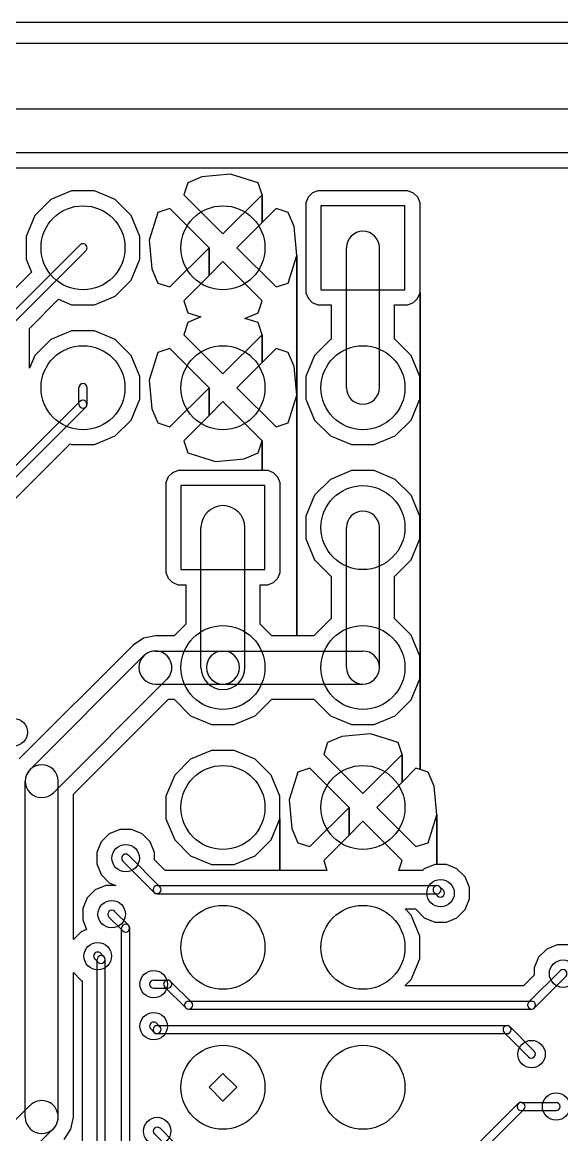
# Model space of a CAD drawing. Extents: x 32880 to 68030, y 27285 to 49782.
# Drawn here: x 45066 to 48920, y 41830 to 49782 of the extents above; entities that cross this region are included whole.
import ezdxf

# ---------------------------------------------------------------- set-up
doc = ezdxf.new("R2010")
doc.units = 0
doc.layers.add('BLACK', color=1, linetype='CONTINUOUS')

msp = doc.modelspace()

# ---------------------------------------------------------------- linework, layer by layer
at = {"layer": 'BLACK'}
for p, q in [((34455, 49782), (66455, 49782)), ((34455, 49632), (66455, 49632)), ((35337, 49164), (51055, 49164)), ((35337, 48850), (51055, 48850)), ((35446, 48742), (49560, 48742)), ((35446, 48742), (49560, 48742)), ((46349, 48678), (46248, 48635)), ((46349, 48678), (46248, 48635)), ((46554, 48697), (46349, 48678)), ((46554, 48697), (46349, 48678)), ((46752, 48635), (46554, 48697)), ((46752, 48635), (46554, 48697)), ((46248, 48635), (46220, 48549)), ((46248, 48635), (46220, 48549)), ((46780, 48549), (46752, 48635)), ((46780, 48549), (46752, 48635)), ((45269, 48515), (45155, 48401)), ((45269, 48515), (45155, 48401)), ((45419, 48577), (45269, 48515)), ((45419, 48577), (45269, 48515)), ((45581, 48577), (45419, 48577)), ((45581, 48577), (45419, 48577)), ((45731, 48515), (45581, 48577)), ((45731, 48515), (45581, 48577)), ((45845, 48401), (45731, 48515)), ((45845, 48401), (45731, 48515)), ((46220, 48549), (46500, 48269)), ((46220, 48549), (46500, 48269)), ((46500, 48269), (46780, 48549)), ((46500, 48269), (46780, 48549)), ((46780, 48351), (46780, 48549)), ((46780, 48549), (46780, 48351)), ((46780, 48351), (46780, 48549)), ((46780, 48549), (46780, 48351)), ((47109, 48532), (47092, 48492)), ((47109, 48532), (47092, 48492)), ((47139, 48562), (47109, 48532)), ((47139, 48562), (47109, 48532)), ((47179, 48578), (47139, 48562)), ((47179, 48578), (47139, 48562)), ((47779, 48578), (47179, 48578)), ((47779, 48578), (47179, 48578)), ((47822, 48578), (47779, 48578)), ((47822, 48578), (47779, 48578)), ((47862, 48561), (47822, 48578)), ((47862, 48561), (47822, 48578)), ((47892, 48531), (47862, 48561)), ((47892, 48531), (47862, 48561)), ((47908, 48491), (47892, 48531)), ((47908, 48491), (47892, 48531)), ((46121, 48450), (46035, 48422)), ((46121, 48450), (46035, 48422)), ((46401, 48170), (46121, 48450)), ((46401, 48170), (46121, 48450)), ((46879, 48450), (46780, 48351)), ((46879, 48450), (46780, 48351)), ((46965, 48422), (46879, 48450)), ((46965, 48422), (46879, 48450)), ((47092, 48492), (47092, 48449)), ((47092, 48492), (47092, 48449)), ((47092, 48449), (47092, 47849)), ((47092, 48449), (47092, 47849)), ((47800, 48470), (47200, 48470)), ((47200, 48470), (47200, 47870)), ((47800, 47870), (47800, 48470)), ((47908, 47891), (47908, 48491)), ((47908, 47891), (47908, 48491)), ((45155, 48401), (45093, 48251)), ((45155, 48401), (45093, 48251)), ((45907, 48251), (45845, 48401)), ((45907, 48251), (45845, 48401)), ((46035, 48422), (45973, 48224)), ((46035, 48422), (45973, 48224)), ((46780, 48351), (46599, 48170)), ((46780, 48351), (46599, 48170)), ((47008, 48321), (46965, 48422)), ((47008, 48321), (46965, 48422)), ((47027, 48116), (47008, 48321)), ((47027, 48116), (47008, 48321)), ((44960, 47671), (45479, 48190)), ((45093, 48251), (45093, 48089)), ((45093, 48251), (45093, 48089)), ((45907, 48089), (45907, 48251)), ((45907, 48089), (45907, 48251)), ((45973, 48224), (45992, 48019)), ((45973, 48224), (45992, 48019)), ((45001, 47630), (45520, 48149)), ((46121, 47890), (46401, 48170)), ((46121, 47890), (46401, 48170)), ((46401, 47972), (46401, 48170)), ((46401, 48170), (46401, 47972)), ((46401, 47972), (46401, 48170)), ((46401, 48170), (46401, 47972)), ((46599, 48170), (46879, 47890)), ((46599, 48170), (46879, 47890)), ((46965, 47918), (47027, 48116)), ((46965, 47918), (47027, 48116)), ((47027, 47116), (47027, 48116)), ((47027, 48116), (47027, 47116)), ((47027, 47116), (47027, 48116)), ((47027, 48116), (47027, 47116)), ((47382, 47170), (47382, 48170)), ((47618, 47170), (47618, 48170)), ((45093, 48089), (45131, 47996)), ((45093, 48089), (45131, 47996)), ((45845, 47939), (45907, 48089)), ((45845, 47939), (45907, 48089)), ((46500, 48071), (46401, 47972)), ((46500, 48071), (46401, 47972)), ((46780, 47791), (46500, 48071)), ((46780, 47791), (46500, 48071)), ((45131, 47996), (44883, 47747)), ((45131, 47996), (44883, 47747)), ((45992, 48019), (46035, 47918)), ((45992, 48019), (46035, 47918)), ((46401, 47972), (46220, 47791)), ((46401, 47972), (46220, 47791)), ((45731, 47825), (45845, 47939)), ((45731, 47825), (45845, 47939)), ((46035, 47918), (46121, 47890)), ((46035, 47918), (46121, 47890)), ((46879, 47890), (46965, 47918)), ((46879, 47890), (46965, 47918)), ((47200, 47870), (47800, 47870)), ((47908, 47848), (47908, 47891)), ((47908, 47848), (47908, 47891)), ((45117, 47593), (45325, 47802)), ((45117, 47593), (45325, 47802)), ((45325, 47802), (45419, 47763)), ((45325, 47802), (45419, 47763)), ((45581, 47763), (45731, 47825)), ((45581, 47763), (45731, 47825)), ((46220, 47791), (46248, 47705)), ((46220, 47791), (46248, 47705)), ((46752, 47705), (46780, 47791)), ((46752, 47705), (46780, 47791)), ((47092, 47849), (47108, 47809)), ((47092, 47849), (47108, 47809)), ((47108, 47809), (47138, 47779)), ((47108, 47809), (47138, 47779)), ((47861, 47778), (47891, 47808)), ((47861, 47778), (47891, 47808)), ((47891, 47808), (47908, 47848)), ((47891, 47808), (47908, 47848)), ((47908, 44441), (47908, 47848)), ((47908, 47848), (47908, 44441)), ((47908, 44441), (47908, 47848)), ((47908, 47848), (47908, 44441)), ((45419, 47763), (45581, 47763)), ((45419, 47763), (45581, 47763)), ((47138, 47779), (47178, 47762)), ((47138, 47779), (47178, 47762)), ((47178, 47762), (47221, 47762)), ((47178, 47762), (47221, 47762)), ((47221, 47762), (47274, 47762)), ((47221, 47762), (47274, 47762)), ((47274, 47762), (47274, 47518)), ((47274, 47762), (47274, 47518)), ((47726, 47518), (47726, 47762)), ((47726, 47762), (47821, 47762)), ((47726, 47518), (47726, 47762)), ((47726, 47762), (47821, 47762)), ((47821, 47762), (47861, 47778)), ((47821, 47762), (47861, 47778)), ((46248, 47635), (46220, 47549)), ((46248, 47635), (46220, 47549)), ((46248, 47705), (46342, 47676)), ((46248, 47705), (46342, 47676)), ((46342, 47676), (46248, 47635)), ((46342, 47676), (46248, 47635)), ((46657, 47665), (46752, 47705)), ((46657, 47665), (46752, 47705)), ((46752, 47635), (46657, 47665)), ((46752, 47635), (46657, 47665)), ((46780, 47549), (46752, 47635)), ((46780, 47549), (46752, 47635)), ((45117, 47310), (45117, 47593)), ((45117, 47310), (45117, 47593)), ((45419, 47577), (45269, 47515)), ((45419, 47577), (45269, 47515)), ((45581, 47577), (45419, 47577)), ((45581, 47577), (45419, 47577)), ((45731, 47515), (45581, 47577)), ((45731, 47515), (45581, 47577)), ((45269, 47515), (45155, 47401)), ((45269, 47515), (45155, 47401)), ((45845, 47401), (45731, 47515)), ((45845, 47401), (45731, 47515)), ((46220, 47549), (46500, 47269)), ((46220, 47549), (46500, 47269)), ((46500, 47269), (46780, 47549)), ((46500, 47269), (46780, 47549)), ((46780, 47351), (46780, 47549)), ((46780, 47549), (46780, 47351)), ((46780, 47351), (46780, 47549)), ((46780, 47549), (46780, 47351)), ((47269, 47515), (47155, 47401)), ((47269, 47515), (47155, 47401)), ((47274, 47518), (47269, 47515)), ((47274, 47518), (47269, 47515)), ((47731, 47515), (47726, 47518)), ((47731, 47515), (47726, 47518)), ((47845, 47401), (47731, 47515)), ((47845, 47401), (47731, 47515)), ((45155, 47401), (45117, 47310)), ((45155, 47401), (45117, 47310)), ((45907, 47251), (45845, 47401)), ((45907, 47251), (45845, 47401)), ((46035, 47422), (45973, 47224)), ((46035, 47422), (45973, 47224)), ((46121, 47450), (46035, 47422)), ((46121, 47450), (46035, 47422)), ((46401, 47170), (46121, 47450)), ((46401, 47170), (46121, 47450)), ((46879, 47450), (46780, 47351)), ((46879, 47450), (46780, 47351)), ((46965, 47422), (46879, 47450)), ((46965, 47422), (46879, 47450)), ((47008, 47321), (46965, 47422)), ((47008, 47321), (46965, 47422)), ((47155, 47401), (47093, 47251)), ((47155, 47401), (47093, 47251)), ((47907, 47251), (47845, 47401)), ((47907, 47251), (47845, 47401)), ((46780, 47351), (46599, 47170)), ((46780, 47351), (46599, 47170)), ((47027, 47116), (47008, 47321)), ((47027, 47116), (47008, 47321)), ((45907, 47089), (45907, 47251)), ((45907, 47089), (45907, 47251)), ((47093, 47251), (47093, 47089)), ((47093, 47251), (47093, 47089)), ((47907, 47089), (47907, 47251)), ((47907, 47089), (47907, 47251)), ((45471, 47052), (45471, 47170)), ((45529, 47052), (45529, 47170)), ((45973, 47224), (45992, 47019)), ((45973, 47224), (45992, 47019)), ((46121, 46890), (46401, 47170)), ((46121, 46890), (46401, 47170)), ((46401, 46972), (46401, 47170)), ((46401, 47170), (46401, 46972)), ((46401, 46972), (46401, 47170)), ((46401, 47170), (46401, 46972)), ((46599, 47170), (46879, 46890)), ((46599, 47170), (46879, 46890)), ((45479, 47073), (44784, 46378)), ((45845, 46939), (45907, 47089)), ((45845, 46939), (45907, 47089)), ((46965, 46918), (47027, 47116)), ((46965, 46918), (47027, 47116)), ((47027, 45396), (47027, 47116)), ((47027, 47116), (47027, 45396)), ((47027, 45396), (47027, 47116)), ((47027, 47116), (47027, 45396)), ((47093, 47089), (47155, 46939)), ((47093, 47089), (47155, 46939)), ((47845, 46939), (47907, 47089)), ((47845, 46939), (47907, 47089)), ((45520, 47032), (44825, 46337)), ((45992, 47019), (46035, 46918)), ((45992, 47019), (46035, 46918)), ((46500, 47071), (46401, 46972)), ((46500, 47071), (46401, 46972)), ((46780, 46791), (46500, 47071)), ((46780, 46791), (46500, 47071)), ((45731, 46825), (45845, 46939)), ((45731, 46825), (45845, 46939)), ((46035, 46918), (46121, 46890)), ((46035, 46918), (46121, 46890)), ((46401, 46972), (46220, 46791)), ((46401, 46972), (46220, 46791)), ((46879, 46890), (46965, 46918)), ((46879, 46890), (46965, 46918)), ((47155, 46939), (47269, 46825)), ((47155, 46939), (47269, 46825)), ((47731, 46825), (47845, 46939)), ((47731, 46825), (47845, 46939)), ((44942, 46301), (45408, 46768)), ((44942, 46301), (45408, 46768)), ((45408, 46768), (45419, 46763)), ((45408, 46768), (45419, 46763)), ((45419, 46763), (45581, 46763)), ((45419, 46763), (45581, 46763)), ((45581, 46763), (45731, 46825)), ((45581, 46763), (45731, 46825)), ((46220, 46791), (46248, 46705)), ((46220, 46791), (46248, 46705)), ((46752, 46705), (46780, 46791)), ((46752, 46705), (46780, 46791)), ((46780, 46578), (46780, 46791)), ((46780, 46791), (46780, 46578)), ((46780, 46578), (46780, 46791)), ((46780, 46791), (46780, 46578)), ((47269, 46825), (47419, 46763)), ((47269, 46825), (47419, 46763)), ((47419, 46763), (47581, 46763)), ((47419, 46763), (47581, 46763)), ((47581, 46763), (47731, 46825)), ((47581, 46763), (47731, 46825)), ((46248, 46705), (46446, 46643)), ((46248, 46705), (46446, 46643)), ((46651, 46662), (46752, 46705)), ((46651, 46662), (46752, 46705)), ((46446, 46643), (46651, 46662)), ((46446, 46643), (46651, 46662)), ((46109, 46532), (46092, 46492)), ((46109, 46532), (46092, 46492)), ((46139, 46562), (46109, 46532)), ((46139, 46562), (46109, 46532)), ((46179, 46578), (46139, 46562)), ((46179, 46578), (46139, 46562)), ((46779, 46578), (46179, 46578)), ((46779, 46578), (46179, 46578)), ((46780, 46578), (46779, 46578)), ((46780, 46578), (46779, 46578)), ((46822, 46578), (46780, 46578)), ((46822, 46578), (46780, 46578)), ((46862, 46561), (46822, 46578)), ((46862, 46561), (46822, 46578)), ((46892, 46531), (46862, 46561)), ((46892, 46531), (46862, 46561)), ((46908, 46491), (46892, 46531)), ((46908, 46491), (46892, 46531)), ((47419, 46577), (47269, 46515)), ((47419, 46577), (47269, 46515)), ((47581, 46577), (47419, 46577)), ((47581, 46577), (47419, 46577)), ((47731, 46515), (47581, 46577)), ((47731, 46515), (47581, 46577)), ((46092, 46492), (46092, 46449)), ((46092, 46492), (46092, 46449)), ((46092, 46449), (46092, 45849)), ((46092, 46449), (46092, 45849)), ((46800, 46470), (46200, 46470)), ((46200, 46470), (46200, 45870)), ((46800, 45870), (46800, 46470)), ((46908, 45891), (46908, 46491)), ((46908, 45891), (46908, 46491)), ((47269, 46515), (47155, 46401)), ((47269, 46515), (47155, 46401)), ((47845, 46401), (47731, 46515)), ((47845, 46401), (47731, 46515)), ((47155, 46401), (47093, 46251)), ((47155, 46401), (47093, 46251)), ((47907, 46251), (47845, 46401)), ((47907, 46251), (47845, 46401)), ((47093, 46251), (47093, 46089)), ((47093, 46251), (47093, 46089)), ((47907, 46089), (47907, 46251)), ((47907, 46089), (47907, 46251)), ((46343, 45170), (46343, 46170)), ((46657, 45170), (46657, 46170)), ((47382, 45170), (47382, 46170)), ((47618, 45170), (47618, 46170)), ((47093, 46089), (47155, 45939)), ((47093, 46089), (47155, 45939)), ((47845, 45939), (47907, 46089)), ((47845, 45939), (47907, 46089)), ((46908, 45848), (46908, 45891)), ((46908, 45848), (46908, 45891)), ((47155, 45939), (47269, 45825)), ((47155, 45939), (47269, 45825)), ((47731, 45825), (47845, 45939)), ((47731, 45825), (47845, 45939)), ((46092, 45849), (46108, 45809)), ((46092, 45849), (46108, 45809)), ((46108, 45809), (46138, 45779)), ((46108, 45809), (46138, 45779)), ((46200, 45870), (46800, 45870)), ((46861, 45778), (46891, 45808)), ((46861, 45778), (46891, 45808)), ((46891, 45808), (46908, 45848)), ((46891, 45808), (46908, 45848)), ((47269, 45825), (47274, 45823)), ((47269, 45825), (47274, 45823)), ((47274, 45823), (47274, 45518)), ((47274, 45823), (47274, 45518)), ((47726, 45823), (47731, 45825)), ((47726, 45823), (47731, 45825)), ((47726, 45518), (47726, 45823)), ((47726, 45518), (47726, 45823)), ((46138, 45779), (46178, 45762)), ((46138, 45779), (46178, 45762)), ((46178, 45762), (46221, 45762)), ((46178, 45762), (46221, 45762)), ((46221, 45762), (46235, 45762)), ((46221, 45762), (46235, 45762)), ((46235, 45762), (46235, 45481)), ((46235, 45762), (46235, 45481)), ((46765, 45481), (46765, 45762)), ((46765, 45762), (46821, 45762)), ((46765, 45481), (46765, 45762)), ((46765, 45762), (46821, 45762)), ((46821, 45762), (46861, 45778)), ((46821, 45762), (46861, 45778)), ((47269, 45515), (47155, 45401)), ((47269, 45515), (47155, 45401)), ((47274, 45518), (47269, 45515)), ((47274, 45518), (47269, 45515)), ((47731, 45515), (47726, 45518)), ((47731, 45515), (47726, 45518)), ((47845, 45401), (47731, 45515)), ((47845, 45401), (47731, 45515)), ((46235, 45481), (46155, 45401)), ((46235, 45481), (46155, 45401)), ((46845, 45401), (46765, 45481)), ((46845, 45401), (46765, 45481)), ((45856, 45328), (45045, 44517)), ((45856, 45328), (45045, 44517)), ((45858, 45330), (45856, 45328)), ((45858, 45330), (45856, 45328)), ((45912, 45366), (45858, 45330)), ((45912, 45366), (45858, 45330)), ((45930, 45378), (45912, 45366)), ((45930, 45378), (45912, 45366)), ((45932, 45379), (45930, 45379)), ((45930, 45379), (45930, 45378)), ((45932, 45379), (45930, 45379)), ((45930, 45379), (45930, 45378)), ((45995, 45392), (45932, 45379)), ((45995, 45392), (45932, 45379)), ((46017, 45396), (45995, 45392)), ((46017, 45396), (45995, 45392)), ((46018, 45396), (46017, 45396)), ((46018, 45396), (46017, 45396)), ((46152, 45396), (46018, 45396)), ((46152, 45396), (46018, 45396)), ((46155, 45401), (46152, 45396)), ((46155, 45401), (46152, 45396)), ((46847, 45396), (46845, 45401)), ((46847, 45396), (46845, 45401)), ((47027, 45396), (46847, 45396)), ((47027, 45396), (46847, 45396)), ((47152, 45396), (47027, 45396)), ((47152, 45396), (47027, 45396)), ((47155, 45401), (47152, 45396)), ((47155, 45401), (47152, 45396)), ((47907, 45251), (47845, 45401)), ((47907, 45251), (47845, 45401)), ((45122, 44442), (45933, 45253)), ((46018, 45288), (46500, 45288)), ((46500, 45288), (47500, 45288)), ((47907, 45089), (47907, 45251)), ((47907, 45089), (47907, 45251)), ((45289, 44275), (46100, 45086)), ((47845, 44939), (47907, 45089)), ((47845, 44939), (47907, 45089)), ((46018, 45052), (46500, 45052)), ((46500, 45052), (47500, 45052)), ((45431, 44264), (46111, 44944)), ((45431, 44264), (46111, 44944)), ((46111, 44944), (46152, 44944)), ((46111, 44944), (46152, 44944)), ((46152, 44944), (46155, 44939)), ((46152, 44944), (46155, 44939)), ((46155, 44939), (46269, 44825)), ((46155, 44939), (46269, 44825)), ((46731, 44825), (46845, 44939)), ((46731, 44825), (46845, 44939)), ((46845, 44939), (46847, 44944)), ((46845, 44939), (46847, 44944)), ((46847, 44944), (47152, 44944)), ((46847, 44944), (47152, 44944)), ((47152, 44944), (47155, 44939)), ((47152, 44944), (47155, 44939)), ((47155, 44939), (47269, 44825)), ((47155, 44939), (47269, 44825)), ((47731, 44825), (47845, 44939)), ((47731, 44825), (47845, 44939)), ((46269, 44825), (46419, 44763)), ((46269, 44825), (46419, 44763)), ((46581, 44763), (46731, 44825)), ((46581, 44763), (46731, 44825)), ((47269, 44825), (47419, 44763)), ((47269, 44825), (47419, 44763)), ((47581, 44763), (47731, 44825)), ((47581, 44763), (47731, 44825)), ((46419, 44763), (46581, 44763)), ((46419, 44763), (46581, 44763)), ((47554, 44697), (47349, 44678)), ((47554, 44697), (47349, 44678)), ((47419, 44763), (47581, 44763)), ((47419, 44763), (47581, 44763)), ((47752, 44635), (47554, 44697)), ((47752, 44635), (47554, 44697)), ((47248, 44635), (47220, 44549)), ((47248, 44635), (47220, 44549)), ((47349, 44678), (47248, 44635)), ((47349, 44678), (47248, 44635)), ((47780, 44549), (47752, 44635)), ((47780, 44549), (47752, 44635)), ((46419, 44577), (46269, 44515)), ((46419, 44577), (46269, 44515)), ((46581, 44577), (46419, 44577)), ((46581, 44577), (46419, 44577)), ((46731, 44515), (46581, 44577)), ((46731, 44515), (46581, 44577)), ((47220, 44549), (47500, 44269)), ((47220, 44549), (47500, 44269)), ((47500, 44269), (47780, 44549)), ((47500, 44269), (47780, 44549)), ((47780, 44351), (47780, 44549)), ((47780, 44549), (47780, 44351)), ((47780, 44351), (47780, 44549)), ((47780, 44549), (47780, 44351)), ((46269, 44515), (46155, 44401)), ((46269, 44515), (46155, 44401)), ((46845, 44401), (46731, 44515)), ((46845, 44401), (46731, 44515)), ((47121, 44450), (47035, 44422)), ((47121, 44450), (47035, 44422)), ((47401, 44170), (47121, 44450)), ((47401, 44170), (47121, 44450)), ((47879, 44450), (47780, 44351)), ((47879, 44450), (47780, 44351)), ((47908, 44441), (47879, 44450)), ((47908, 44441), (47879, 44450)), ((46155, 44401), (46093, 44251)), ((46155, 44401), (46093, 44251)), ((46907, 44251), (46845, 44401)), ((46907, 44251), (46845, 44401)), ((47035, 44422), (46973, 44224)), ((47035, 44422), (46973, 44224)), ((47965, 44422), (47908, 44441)), ((47965, 44422), (47908, 44441)), ((48008, 44321), (47965, 44422)), ((48008, 44321), (47965, 44422)), ((45087, 41957), (45087, 44357)), ((45323, 41957), (45323, 44357)), ((47780, 44351), (47599, 44170)), ((47780, 44351), (47599, 44170)), ((48027, 44116), (48008, 44321)), ((48027, 44116), (48008, 44321)), ((45431, 43225), (45431, 44264)), ((45431, 43225), (45431, 44264)), ((46093, 44251), (46093, 44089)), ((46093, 44251), (46093, 44089)), ((46907, 44089), (46907, 44251)), ((46907, 44089), (46907, 44251)), ((46973, 44224), (46992, 44019)), ((46973, 44224), (46992, 44019)), ((47121, 43890), (47401, 44170)), ((47121, 43890), (47401, 44170)), ((47401, 43972), (47401, 44170)), ((47401, 44170), (47401, 43972)), ((47401, 43972), (47401, 44170)), ((47401, 44170), (47401, 43972)), ((47599, 44170), (47879, 43890)), ((47599, 44170), (47879, 43890)), ((46093, 44089), (46155, 43939)), ((46093, 44089), (46155, 43939)), ((46845, 43939), (46907, 44089)), ((46845, 43939), (46907, 44089)), ((46907, 43719), (46907, 44089)), ((46907, 44089), (46907, 43719)), ((46907, 43719), (46907, 44089)), ((46907, 44089), (46907, 43719)), ((47500, 44071), (47401, 43972)), ((47500, 44071), (47401, 43972)), ((47780, 43791), (47500, 44071)), ((47780, 43791), (47500, 44071)), ((47965, 43918), (48027, 44116)), ((47965, 43918), (48027, 44116)), ((48027, 43763), (48027, 44116)), ((48027, 44116), (48027, 43763)), ((48027, 43763), (48027, 44116)), ((48027, 44116), (48027, 43763)), ((45688, 43982), (45630, 43924)), ((45688, 43982), (45630, 43924)), ((45764, 44013), (45688, 43982)), ((45764, 44013), (45688, 43982)), ((45846, 44013), (45764, 44013)), ((45846, 44013), (45764, 44013)), ((45922, 43982), (45846, 44013)), ((45922, 43982), (45846, 44013)), ((45980, 43924), (45922, 43982)), ((45980, 43924), (45922, 43982)), ((46992, 44019), (47035, 43918)), ((46992, 44019), (47035, 43918)), ((47401, 43972), (47220, 43791)), ((47401, 43972), (47220, 43791)), ((45630, 43924), (45599, 43848)), ((45630, 43924), (45599, 43848)), ((46011, 43848), (45980, 43924)), ((46011, 43848), (45980, 43924)), ((46155, 43939), (46269, 43825)), ((46155, 43939), (46269, 43825)), ((46731, 43825), (46845, 43939)), ((46731, 43825), (46845, 43939)), ((47035, 43918), (47121, 43890)), ((47035, 43918), (47121, 43890)), ((47879, 43890), (47965, 43918)), ((47879, 43890), (47965, 43918)), ((45599, 43848), (45599, 43766)), ((45599, 43848), (45599, 43766)), ((46050, 43603), (45825, 43828)), ((46011, 43795), (46011, 43848)), ((46011, 43795), (46011, 43848)), ((46269, 43825), (46419, 43763)), ((46269, 43825), (46419, 43763)), ((46581, 43763), (46731, 43825)), ((46581, 43763), (46731, 43825)), ((45599, 43766), (45630, 43690)), ((45599, 43766), (45630, 43690)), ((46009, 43562), (45784, 43787)), ((46087, 43719), (46011, 43795)), ((46087, 43719), (46011, 43795)), ((46419, 43763), (46581, 43763)), ((46419, 43763), (46581, 43763)), ((47220, 43791), (47243, 43719)), ((47220, 43791), (47243, 43719)), ((47756, 43719), (47780, 43791)), ((47756, 43719), (47780, 43791)), ((48014, 43763), (47938, 43732)), ((48014, 43763), (47938, 43732)), ((48027, 43763), (48014, 43763)), ((48027, 43763), (48014, 43763)), ((48096, 43763), (48027, 43763)), ((48096, 43763), (48027, 43763)), ((48172, 43732), (48096, 43763)), ((48172, 43732), (48096, 43763)), ((45630, 43690), (45688, 43632)), ((45630, 43690), (45688, 43632)), ((46907, 43719), (46087, 43719)), ((46907, 43719), (46087, 43719)), ((47243, 43719), (46907, 43719)), ((47243, 43719), (46907, 43719)), ((47925, 43719), (47756, 43719)), ((47925, 43719), (47756, 43719)), ((47938, 43732), (47925, 43719)), ((47938, 43732), (47925, 43719)), ((48230, 43674), (48172, 43732)), ((48230, 43674), (48172, 43732)), ((48261, 43598), (48230, 43674)), ((48261, 43598), (48230, 43674)), ((45588, 43582), (45530, 43524)), ((45588, 43582), (45530, 43524)), ((45664, 43613), (45588, 43582)), ((45664, 43613), (45588, 43582)), ((45734, 43613), (45664, 43613)), ((45734, 43613), (45664, 43613)), ((45688, 43632), (45734, 43613)), ((45688, 43632), (45734, 43613)), ((46030, 43611), (48030, 43611)), ((48075, 43578), (48050, 43603)), ((48261, 43516), (48261, 43598)), ((48261, 43516), (48261, 43598)), ((45530, 43524), (45499, 43448)), ((45530, 43524), (45499, 43448)), ((46030, 43553), (48030, 43553)), ((48034, 43537), (48009, 43562)), ((48230, 43440), (48261, 43516)), ((48230, 43440), (48261, 43516)), ((45499, 43448), (45499, 43366)), ((45499, 43448), (45499, 43366)), ((45726, 43427), (45825, 43328)), ((47845, 43401), (47801, 43445)), ((47801, 43445), (47877, 43445)), ((47845, 43401), (47801, 43445)), ((47801, 43445), (47877, 43445)), ((47877, 43445), (47880, 43440)), ((47877, 43445), (47880, 43440)), ((47880, 43440), (47938, 43382)), ((47880, 43440), (47938, 43382)), ((48172, 43382), (48230, 43440)), ((48172, 43382), (48230, 43440)), ((45499, 43366), (45526, 43298)), ((45499, 43366), (45526, 43298)), ((45685, 43386), (45784, 43287)), ((47907, 43251), (47845, 43401)), ((47907, 43251), (47845, 43401)), ((47938, 43382), (48014, 43351)), ((47938, 43382), (48014, 43351)), ((48014, 43351), (48096, 43351)), ((48014, 43351), (48096, 43351)), ((48096, 43351), (48172, 43382)), ((48096, 43351), (48172, 43382)), ((45488, 43282), (45431, 43225)), ((45488, 43282), (45431, 43225)), ((45526, 43298), (45488, 43282)), ((45526, 43298), (45488, 43282)), ((45776, 37207), (45776, 43307)), ((45834, 37207), (45834, 43307)), ((47907, 43089), (47907, 43251)), ((47907, 43089), (47907, 43251)), ((48889, 43188), (48813, 43157)), ((48889, 43188), (48813, 43157)), ((48971, 43188), (48889, 43188)), ((48971, 43188), (48889, 43188)), ((45650, 43103), (45625, 43128)), ((48755, 43099), (48724, 43023)), ((48755, 43099), (48724, 43023)), ((48813, 43157), (48755, 43099)), ((48813, 43157), (48755, 43099)), ((45609, 43062), (45584, 43087)), ((45601, 37132), (45601, 43082)), ((45659, 37132), (45659, 43082)), ((47845, 42939), (47907, 43089)), ((47845, 42939), (47907, 43089)), ((48724, 43023), (48724, 42970)), ((48724, 43023), (48724, 42970)), ((45431, 41957), (45431, 42989)), ((45431, 42989), (45488, 42932)), ((45431, 41957), (45431, 42989)), ((45431, 42989), (45488, 42932)), ((47800, 42894), (47845, 42939)), ((47800, 42894), (47845, 42939)), ((48724, 42970), (48648, 42894)), ((48724, 42970), (48648, 42894)), ((48909, 43003), (48684, 42778)), ((48950, 42962), (48725, 42737)), ((45488, 42932), (45493, 42930)), ((45488, 42932), (45493, 42930)), ((45493, 42930), (45493, 37132)), ((45493, 42930), (45493, 37132)), ((46005, 42936), (46105, 42936)), ((46005, 42878), (46105, 42878)), ((46234, 42737), (46085, 42886)), ((46275, 42778), (46126, 42927)), ((48648, 42894), (47800, 42894)), ((48648, 42894), (47800, 42894)), ((46255, 42786), (48705, 42786)), ((46255, 42728), (48705, 42728)), ((46050, 42603), (46025, 42628)), ((46009, 42562), (45984, 42587)), ((46030, 42611), (48530, 42611)), ((46030, 42553), (48530, 42553)), ((48683, 42388), (48510, 42561)), ((48724, 42429), (48551, 42602)), ((46401, 42170), (46500, 42269)), ((46401, 42170), (46500, 42269)), ((46500, 42269), (46599, 42170)), ((46500, 42269), (46599, 42170)), ((46500, 42071), (46401, 42170)), ((46500, 42071), (46401, 42170)), ((46599, 42170), (46500, 42071)), ((46599, 42170), (46500, 42071)), ((44182, 41101), (45121, 42040)), ((48334, 41778), (48609, 42053)), ((48375, 41737), (48650, 42012)), ((48630, 42061), (48880, 42061)), ((48630, 42003), (48880, 42003)), ((45414, 41871), (45431, 41957)), ((45414, 41871), (45431, 41957)), ((44349, 40934), (45288, 41873)), ((45365, 41797), (45413, 41870)), ((45365, 41797), (45413, 41870)), ((45413, 41870), (45414, 41871)), ((45413, 41870), (45414, 41871)), ((46010, 41836), (46109, 41737)), ((46051, 41877), (46150, 41778))]:
    msp.add_line(p, q, dxfattribs=at)
for centre, radius in [((45500, 48170), 300), ((46500, 48170), 300), ((45500, 47170), 300), ((46500, 47170), 300), ((47500, 47170), 300), ((47500, 46170), 300), ((46500, 45170), 300), ((47500, 45170), 300), ((45005, 44707), 98), ((46500, 44170), 300), ((47500, 44170), 300), ((45805, 43807), 98), ((48055, 43557), 98), ((45705, 43407), 98), ((46500, 43170), 300), ((47500, 43170), 300), ((45605, 43107), 98), ((48930, 42982), 98), ((46005, 42907), 98), ((46005, 42607), 98), ((46500, 42170), 300), ((47500, 42170), 300), ((48705, 42407), 98), ((48880, 42032), 98), ((46030, 41857), 98)]:
    msp.add_circle(centre, radius, dxfattribs=at)
for centre, radius, start, end in [((47500, 48170), 118, 360, 540), ((45500, 48170), 29, 315, 495), ((45500, 47170), 29, 360, 540), ((47500, 47170), 118, 180, 360), ((45499, 47052), 29, -45, 135), ((45500, 47052), 29, 180, 360), ((46500, 46170), 157, 360, 540), ((47500, 46170), 118, 360, 540), ((46018, 45170), 118, 90, 270), ((46017, 45170), 118, 315, 495), ((46500, 45170), 118, 90, 270), ((46500, 45170), 118, 270, 450), ((47500, 45170), 118, 270, 450), ((46500, 45170), 157, 180, 360), ((47500, 45170), 118, 180, 360), ((45205, 44357), 118, 360, 540), ((45205, 44358), 118, 135, 315), ((45805, 43807), 29, 405, 585), ((46030, 43582), 29, 90, 270), ((46029, 43583), 29, 225, 405), ((48030, 43582), 29, 405, 585), ((48030, 43582), 29, 270, 450), ((48054, 43558), 29, 225, 405), ((45706, 43406), 29, 45, 225), ((45805, 43307), 29, 360, 540), ((45804, 43308), 29, 225, 405), ((45605, 43107), 29, 405, 585), ((45630, 43082), 29, 360, 540), ((45629, 43083), 29, 225, 405), ((48929, 42982), 29, -45, 135), ((46005, 42907), 29, 90, 270), ((46105, 42907), 29, 405, 585), ((46105, 42907), 29, 270, 450), ((46255, 42757), 29, 90, 270), ((48705, 42757), 29, 270, 450), ((46255, 42757), 29, 225, 405), ((48705, 42758), 29, 135, 315), ((46005, 42607), 29, 405, 585), ((46030, 42582), 29, 90, 270), ((46029, 42583), 29, 225, 405), ((48530, 42582), 29, 405, 585), ((48530, 42582), 29, 270, 450), ((48704, 42408), 29, 225, 405), ((45205, 41957), 118, 315, 495), ((48630, 42032), 29, 90, 270), ((48629, 42032), 29, 315, 495), ((48880, 42032), 29, 270, 450), ((45205, 41957), 118, 180, 360), ((46031, 41856), 29, 45, 225)]:
    msp.add_arc(centre, radius, start, end, dxfattribs=at)

doc.saveas('drawing.dxf')
